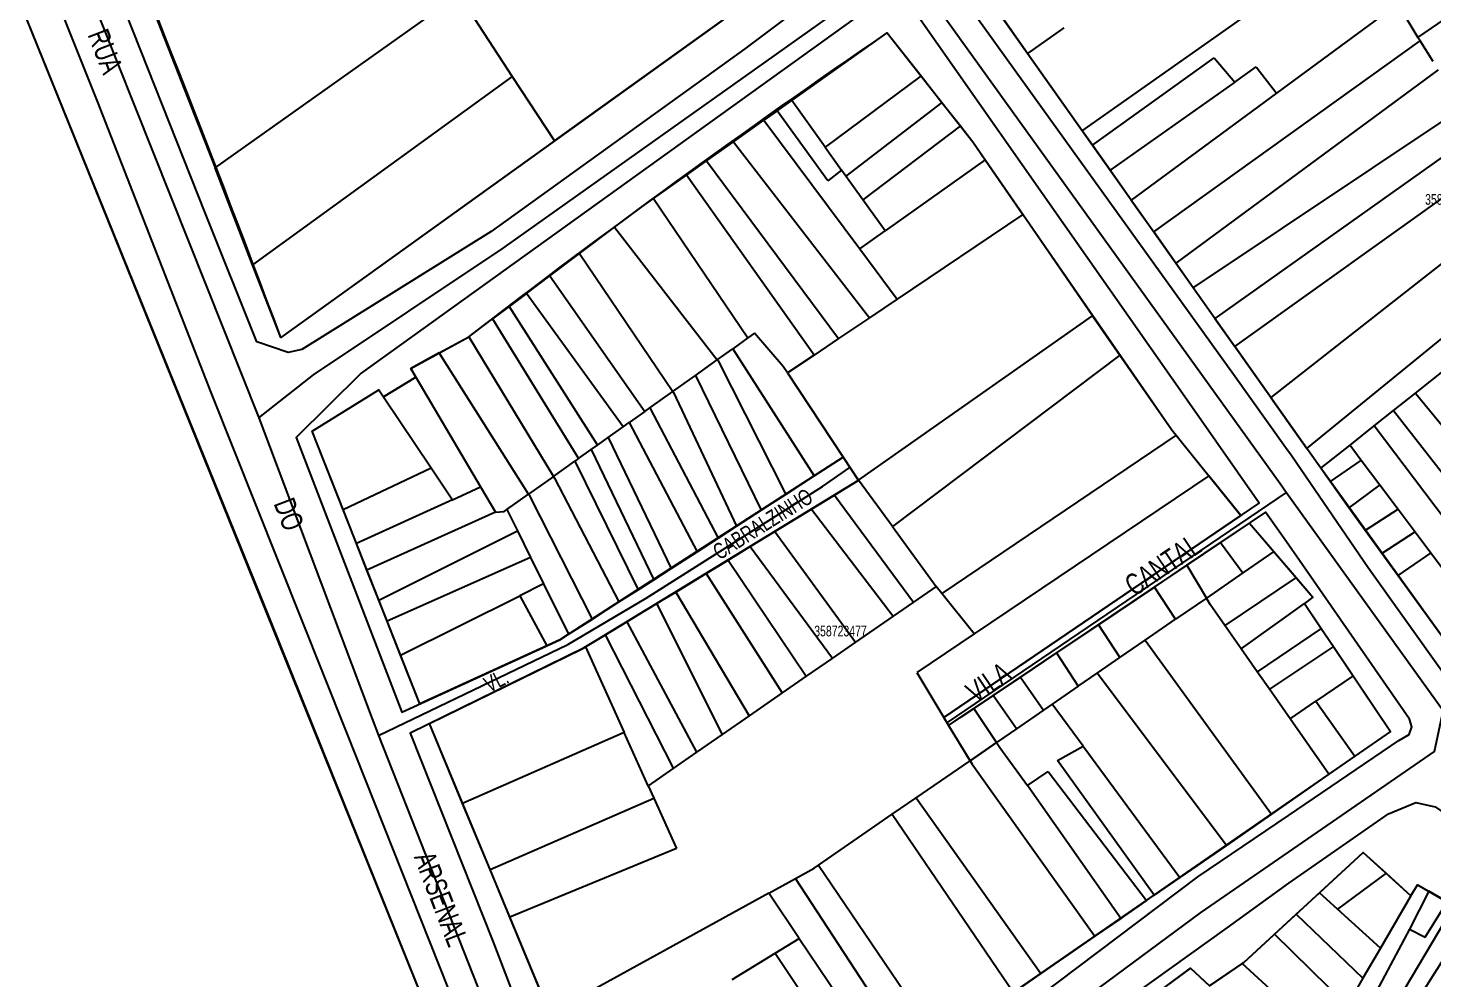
# Model space of a CAD drawing. Extents: x 199219 to 200475, y 4837288 to 4839440.
# Drawn here: x 199674.1 to 199935.7, y 4837972.4 to 4838149.5 of the extents above; entities that cross this region are included whole.
import ezdxf

# ---------------------------------------------------------------- set-up
doc = ezdxf.new("R2010")
doc.units = 0
doc.header["$LTSCALE"] = 3
doc.header["$MEASUREMENT"] = 0
for name, color, linetype in [('CD_MALHA_LOTES', 40, 'CONTINUOUS'), ('CD_TXT_QUADRA', 7, 'CONTINUOUS'), ('RU-QUADRAS', 210, 'CONTINUOUS'), ('SV-EIXO-RUA-PAV', 20, 'CONTINUOUS'), ('SV-RUA-PAVIM-S-GUIA-C-GUIA', 7, 'CONTINUOUS'), ('SV-TXT-RUA-N-PAV-S-GUIA-C-GUIA', 7, 'CONTINUOUS'), ('SV-TXT-RUA-PAV-S-GUIA-C-GUIA', 7, 'CONTINUOUS')]:
    doc.layers.add(name, color=color, linetype=linetype)
doc.styles.add('3587-23-2D_TXT$0$ARIAL', font='ARIAL.TTF')
doc.styles.add('ARIAL', font='ARIAL.TTF')

msp = doc.modelspace()

# ---------------------------------------------------------------- linework, layer by layer
at = {"layer": 'CD_MALHA_LOTES', "linetype": 'Continuous'}
for p, q in [((199643.68, 4838225.5), (199719.14, 4838039.31)), ((199932.96, 4838147.75), (199979.86, 4838179.7)), ((199690.92, 4838169.57), (199708.94, 4838123.44)), ((199870.45, 4838130.33), (199921.24, 4838166.15)), ((199772.13, 4838128.46), (199820.09, 4838162.93)), ((199708.94, 4838123.44), (199754.35, 4838155.71)), ((199754.35, 4838155.71), (199764.28, 4838140.49)), ((199929.13, 4838153.91), (199906.63, 4838137.34)), ((199860.27, 4838144.73), (199855, 4838152.19)), ((199930.49, 4838151.73), (199932.96, 4838147.75)), ((199816.32, 4838135.98), (199834.1, 4838148.58)), ((199834.1, 4838148.58), (199840.41, 4838140.57)), ((199866.98, 4838149.55), (199860.27, 4838144.73)), ((199883.74, 4838111.52), (199933.36, 4838147.11)), ((199933.36, 4838147.11), (199932.96, 4838147.75)), ((199935.77, 4838143.25), (199933.36, 4838147.11)), ((199870.45, 4838130.33), (199860.27, 4838144.73)), ((199872.35, 4838127.65), (199894.98, 4838143.96)), ((199894.98, 4838143.96), (199898.83, 4838139.42)), ((199764.28, 4838140.49), (199715.93, 4838105.37)), ((199764.28, 4838140.49), (199772.13, 4838128.46)), ((199840.41, 4838140.57), (199822.53, 4838127.32)), ((199840.41, 4838140.57), (199844.28, 4838135.64)), ((199936.75, 4838141.68), (199887.84, 4838105.72)), ((199898.83, 4838139.42), (199902.83, 4838142.25)), ((199902.83, 4838142.25), (199906.63, 4838137.34)), ((199898.83, 4838139.42), (199875.61, 4838123.02)), ((199813.61, 4838134.05), (199816.32, 4838135.98)), ((199822.53, 4838127.32), (199816.32, 4838135.98)), ((199844.28, 4838135.64), (199826.43, 4838121.88)), ((199844.28, 4838135.64), (199847.75, 4838131.25)), ((199906.63, 4838137.34), (199879.58, 4838117.41)), ((199813.61, 4838134.05), (199811.13, 4838132.3)), ((199823.04, 4838121.05), (199813.61, 4838134.05)), ((199891.1, 4838101.11), (199941.18, 4838134.55)), ((199805.5, 4838128.31), (199811.13, 4838132.3)), ((199811.13, 4838132.3), (199829, 4838108.34)), ((199847.75, 4838131.25), (199829.58, 4838117.48)), ((199847.75, 4838131.25), (199850.05, 4838128.32)), ((199872.35, 4838127.65), (199870.45, 4838130.33)), ((199943.98, 4838130.06), (199895.16, 4838095.37)), ((199772.13, 4838128.46), (199721.17, 4838091.84)), ((199800.45, 4838124.73), (199805.5, 4838128.31)), ((199805.5, 4838128.31), (199830.82, 4838095.54)), ((199822.53, 4838127.32), (199825.63, 4838123)), ((199850.05, 4838128.32), (199852.35, 4838124.97)), ((199875.61, 4838123.02), (199872.35, 4838127.65)), ((199796.75, 4838122.11), (199800.45, 4838124.73)), ((199800.45, 4838124.73), (199825.03, 4838091.65)), ((199852.35, 4838124.97), (199833.73, 4838111.71)), ((199852.35, 4838124.97), (199859.36, 4838114.77)), ((199898.83, 4838090.17), (199947.58, 4838125.01)), ((199715.93, 4838105.37), (199708.94, 4838123.44)), ((199790.61, 4838117.76), (199796.75, 4838122.11)), ((199820.48, 4838088.58), (199796.75, 4838122.11)), ((199825.63, 4838123), (199823.04, 4838121.05)), ((199826.43, 4838121.88), (199825.63, 4838123)), ((199879.58, 4838117.41), (199875.61, 4838123.02)), ((199829.58, 4838117.48), (199826.43, 4838121.88)), ((199788.41, 4838116.2), (199790.61, 4838117.76)), ((199790.61, 4838117.76), (199808.18, 4838091.76)), ((199833.73, 4838111.71), (199829.58, 4838117.48)), ((199879.58, 4838117.41), (199883.74, 4838111.52)), ((199952.93, 4838117.85), (199905.53, 4838080.69)), ((199783.35, 4838112.4), (199788.41, 4838116.2)), ((199859.36, 4838114.77), (199835.96, 4838099.01)), ((199872.32, 4838095.89), (199859.36, 4838114.77)), ((199776.82, 4838107.48), (199783.35, 4838112.4)), ((199783.35, 4838112.4), (199802.45, 4838087.68)), ((199829, 4838108.34), (199833.73, 4838111.71)), ((199887.84, 4838105.72), (199883.74, 4838111.52)), ((199771.3, 4838103.34), (199776.82, 4838107.48)), ((199776.82, 4838107.48), (199794.17, 4838081.79)), ((199829, 4838108.34), (199835.96, 4838099.01)), ((199721.17, 4838091.84), (199715.93, 4838105.37)), ((199891.1, 4838101.11), (199887.84, 4838105.72)), ((199912.24, 4838071.2), (199953.63, 4838104.89)), ((199766.96, 4838100.07), (199771.3, 4838103.34)), ((199771.3, 4838103.34), (199788.97, 4838078.09)), ((199895.16, 4838095.37), (199891.1, 4838101.11)), ((199766.96, 4838100.07), (199763.7, 4838097.62)), ((199784.91, 4838075.2), (199766.96, 4838100.07)), ((199835.96, 4838099.01), (199830.82, 4838095.54)), ((199763.7, 4838097.62), (199760.61, 4838095.3)), ((199763.7, 4838097.62), (199780.16, 4838071.82)), ((199828.79, 4838065.25), (199872.32, 4838095.89)), ((199872.32, 4838095.89), (199877.43, 4838088.53)), ((199756.2, 4838091.98), (199760.61, 4838095.3)), ((199760.61, 4838095.3), (199776.62, 4838069.3)), ((199830.82, 4838095.54), (199825.03, 4838091.65)), ((199895.16, 4838095.37), (199898.83, 4838090.17)), ((199750.65, 4838088.97), (199756.2, 4838091.98)), ((199756.2, 4838091.98), (199771.95, 4838065.98)), ((199808.18, 4838091.76), (199805.34, 4838089.74)), ((199809.42, 4838092.64), (199808.18, 4838091.76)), ((199814.73, 4838086.44), (199809.42, 4838092.64)), ((199825.03, 4838091.65), (199820.48, 4838088.58)), ((199750.65, 4838088.97), (199745.37, 4838086.1)), ((199767.33, 4838062.69), (199750.65, 4838088.97)), ((199802.45, 4838087.68), (199805.34, 4838089.74)), ((199805.34, 4838089.74), (199820.51, 4838066.08)), ((199820.48, 4838088.58), (199815.52, 4838085.24)), ((199877.43, 4838088.53), (199835.08, 4838056.63)), ((199877.43, 4838088.53), (199887.11, 4838074.68)), ((199905.53, 4838080.69), (199898.83, 4838090.17)), ((199745.37, 4838086.1), (199746.33, 4838084.48)), ((199798.38, 4838084.79), (199802.45, 4838087.68)), ((199802.45, 4838087.68), (199802.61, 4838087.48)), ((199802.61, 4838087.48), (199815.21, 4838062.64)), ((199815.52, 4838085.24), (199814.73, 4838086.44)), ((199932.5, 4838081.48), (199938.26, 4838086.05)), ((199746.33, 4838084.48), (199740.33, 4838080.81)), ((199746.33, 4838084.48), (199758.38, 4838064.02)), ((199794.17, 4838081.79), (199798.38, 4838084.79)), ((199798.38, 4838084.79), (199810.62, 4838059.67)), ((199815.52, 4838085.24), (199825.89, 4838069.56)), ((199726.99, 4838074.42), (199739.45, 4838082.13)), ((199739.45, 4838082.13), (199740.33, 4838080.81)), ((199740.33, 4838080.81), (199749.17, 4838067.56)), ((199789.88, 4838078.73), (199794.17, 4838081.79)), ((199794.17, 4838081.79), (199794.3, 4838081.6)), ((199794.3, 4838081.6), (199806.07, 4838056.73)), ((199905.53, 4838080.69), (199912.24, 4838071.2)), ((199928.43, 4838078.25), (199932.5, 4838081.48)), ((199932.5, 4838081.48), (199962.09, 4838045.36)), ((199788.97, 4838078.09), (199786.04, 4838076.01)), ((199788.97, 4838078.09), (199789.88, 4838078.73)), ((199789.88, 4838078.73), (199802.63, 4838054.5)), ((199924.8, 4838075.38), (199928.43, 4838078.25)), ((199928.43, 4838078.25), (199956.93, 4838041.59)), ((199782.16, 4838073.24), (199784.91, 4838075.2)), ((199784.91, 4838075.2), (199786.04, 4838076.01)), ((199786.04, 4838076.01), (199798.7, 4838051.95)), ((199920.31, 4838071.81), (199924.8, 4838075.38)), ((199952.68, 4838038.47), (199924.8, 4838075.38)), ((199732.76, 4838059.83), (199726.99, 4838074.42)), ((199780.16, 4838071.82), (199782.16, 4838073.24)), ((199782.16, 4838073.24), (199793.9, 4838048.85)), ((199887.91, 4838073.68), (199844.26, 4838044.19)), ((199887.11, 4838074.68), (199887.91, 4838073.68)), ((199887.91, 4838073.68), (199894.01, 4838066.11)), ((199776.62, 4838069.3), (199778.98, 4838070.98)), ((199778.98, 4838070.98), (199780.16, 4838071.82)), ((199778.98, 4838070.98), (199790.64, 4838046.74)), ((199914.86, 4838067.49), (199912.24, 4838071.2)), ((199914.86, 4838067.49), (199920.31, 4838071.81)), ((199920.31, 4838071.81), (199922.41, 4838069)), ((199732.76, 4838059.83), (199749.17, 4838067.56)), ((199749.17, 4838067.56), (199753.13, 4838061.63)), ((199771.95, 4838065.98), (199775.93, 4838068.81)), ((199776.62, 4838069.3), (199775.93, 4838068.81)), ((199775.93, 4838068.81), (199787.73, 4838044.88)), ((199820.51, 4838066.08), (199825.89, 4838069.56)), ((199825.89, 4838069.56), (199828.79, 4838065.25)), ((199916.61, 4838065.01), (199914.86, 4838067.49)), ((199922.41, 4838069), (199916.61, 4838065.01)), ((199922.41, 4838069), (199925.85, 4838064.42)), ((199771.95, 4838065.98), (199767.33, 4838062.69)), ((199771.95, 4838065.98), (199772.13, 4838065.68)), ((199772.13, 4838065.68), (199784.15, 4838042.59)), ((199820.51, 4838066.08), (199815.21, 4838062.64)), ((199824.31, 4838062.51), (199828.79, 4838065.25)), ((199835.08, 4838056.63), (199828.79, 4838065.25)), ((199894.01, 4838066.11), (199850.29, 4838036.65)), ((199899.99, 4838058.68), (199894.01, 4838066.11)), ((199920.09, 4838060.14), (199916.61, 4838065.01)), ((199925.85, 4838064.42), (199920.09, 4838060.14)), ((199925.85, 4838064.42), (199929.25, 4838059.89)), ((199753.13, 4838061.63), (199758.38, 4838064.02)), ((199758.38, 4838064.02), (199761.14, 4838059.33)), ((199763.28, 4838059.81), (199767.33, 4838062.69)), ((199767.63, 4838062.22), (199767.33, 4838062.69)), ((199779.2, 4838039.42), (199767.63, 4838062.22)), ((199815.21, 4838062.64), (199810.62, 4838059.67)), ((199820.01, 4838059.89), (199824.31, 4838062.51)), ((199824.31, 4838062.51), (199838.98, 4838042.56)), ((199735.27, 4838053.47), (199732.76, 4838059.83)), ((199753.13, 4838061.63), (199735.27, 4838053.47)), ((199761.14, 4838059.33), (199737.22, 4838048.53)), ((199761.14, 4838059.33), (199762.78, 4838059.45)), ((199762.78, 4838059.45), (199763.28, 4838059.81)), ((199763.28, 4838059.81), (199765.25, 4838055.83)), ((199810.62, 4838059.67), (199806.07, 4838056.73)), ((199813.21, 4838055.74), (199820.01, 4838059.89)), ((199820.01, 4838059.89), (199835.25, 4838039.98)), ((199923.13, 4838055.93), (199920.09, 4838060.14)), ((199929.25, 4838059.89), (199923.13, 4838055.93)), ((199929.25, 4838059.89), (199932.44, 4838055.63)), ((199806.07, 4838056.73), (199802.63, 4838054.5)), ((199835.08, 4838056.63), (199843.22, 4838045.5)), ((199849.12, 4838024.1), (199899.99, 4838058.68)), ((199896.18, 4838053.65), (199901.56, 4838057.27)), ((199901.56, 4838057.27), (199906.1, 4838051.98)), ((199739.43, 4838042.94), (199765.25, 4838055.83)), ((199765.25, 4838055.83), (199767.7, 4838050.86)), ((199802.63, 4838054.5), (199798.7, 4838051.95)), ((199808.58, 4838052.91), (199813.21, 4838055.74)), ((199813.21, 4838055.74), (199828.22, 4838035.11)), ((199926.25, 4838051.62), (199923.13, 4838055.93)), ((199932.44, 4838055.63), (199926.25, 4838051.62)), ((199932.44, 4838055.63), (199935.37, 4838051.73)), ((199737.22, 4838048.53), (199735.27, 4838053.47)), ((199798.7, 4838051.95), (199793.9, 4838048.85)), ((199804.47, 4838050.41), (199808.58, 4838052.91)), ((199808.58, 4838052.91), (199823.93, 4838032.15)), ((199889.93, 4838049.44), (199896.18, 4838053.65)), ((199896.18, 4838053.65), (199900.34, 4838048.01)), ((199906.1, 4838051.98), (199900.34, 4838048.01)), ((199906.1, 4838051.98), (199910.25, 4838047.14)), ((199929.21, 4838047.52), (199926.25, 4838051.62)), ((199935.37, 4838051.73), (199929.21, 4838047.52)), ((199935.37, 4838051.73), (199947.93, 4838035)), ((199767.7, 4838050.86), (199740.99, 4838039)), ((199767.7, 4838050.86), (199770.11, 4838045.98)), ((199793.9, 4838048.85), (199790.64, 4838046.74)), ((199800.4, 4838047.92), (199804.47, 4838050.41)), ((199804.47, 4838050.41), (199819.03, 4838028.75)), ((199883.89, 4838045.38), (199889.93, 4838049.44)), ((199889.93, 4838049.44), (199893.55, 4838043.33)), ((199739.43, 4838042.94), (199737.22, 4838048.53)), ((199790.49, 4838046.64), (199787.73, 4838044.88)), ((199790.64, 4838046.74), (199790.49, 4838046.64)), ((199794.72, 4838044.45), (199800.4, 4838047.92)), ((199800.4, 4838047.92), (199814.53, 4838025.64)), ((199900.34, 4838048.01), (199893.55, 4838043.33)), ((199910.25, 4838047.14), (199897, 4838038.22)), ((199910.25, 4838047.14), (199913.41, 4838043.46)), ((199941.61, 4838030.37), (199929.21, 4838047.52)), ((199743.49, 4838032.68), (199765.67, 4838043.76)), ((199770.11, 4838045.98), (199765.67, 4838043.76)), ((199765.67, 4838043.76), (199770.73, 4838034.45)), ((199770.11, 4838045.98), (199774.75, 4838036.58)), ((199787.73, 4838044.88), (199784.15, 4838042.59)), ((199791.15, 4838042.28), (199794.72, 4838044.45)), ((199794.72, 4838044.45), (199808.42, 4838021.41)), ((199843.22, 4838045.5), (199838.98, 4838042.56)), ((199844.26, 4838044.19), (199843.22, 4838045.5)), ((199850.29, 4838036.65), (199844.26, 4838044.19)), ((199883.89, 4838045.38), (199873.47, 4838038.34)), ((199887.81, 4838039.38), (199883.89, 4838045.38)), ((199913.41, 4838043.46), (199911.81, 4838042.31)), ((199740.99, 4838039), (199739.43, 4838042.94)), ((199784.15, 4838042.59), (199779.2, 4838039.42)), ((199785.62, 4838038.9), (199791.15, 4838042.28)), ((199791.15, 4838042.28), (199803.35, 4838017.9)), ((199838.98, 4838042.56), (199835.25, 4838039.98)), ((199893.55, 4838043.33), (199887.81, 4838039.38)), ((199894.25, 4838042.15), (199893.55, 4838043.33)), ((199897, 4838038.22), (199894.25, 4838042.15)), ((199900.04, 4838033.88), (199911.81, 4838042.31)), ((199911.81, 4838042.31), (199914.92, 4838037.68)), ((199719.14, 4838039.31), (199749.51, 4837963.92)), ((199743.49, 4838032.68), (199740.99, 4838039)), ((199774.75, 4838036.58), (199779.2, 4838039.42)), ((199781.62, 4838036.46), (199785.62, 4838038.9)), ((199785.62, 4838038.9), (199798.57, 4838014.59)), ((199835.25, 4838039.98), (199828.22, 4838035.11)), ((199873.47, 4838038.34), (199865.64, 4838033.11)), ((199873.47, 4838038.34), (199877.44, 4838032.24)), ((199882.16, 4838035.49), (199887.81, 4838039.38)), ((199900.04, 4838033.88), (199897, 4838038.22)), ((199773.17, 4838035.57), (199770.73, 4838034.45)), ((199774.75, 4838036.58), (199773.17, 4838035.57)), ((199777.95, 4838034.22), (199781.62, 4838036.46)), ((199794.33, 4838011.66), (199781.62, 4838036.46)), ((199850.29, 4838036.65), (199839.61, 4838029.45)), ((199914.92, 4838037.68), (199903.04, 4838029.58)), ((199914.92, 4838037.68), (199917.21, 4838034.27)), ((199770.73, 4838034.45), (199747.07, 4838023.6)), ((199748.85, 4838019.93), (199777.95, 4838034.22)), ((199777.95, 4838034.22), (199785.12, 4838018.3)), ((199828.22, 4838035.11), (199823.93, 4838032.15)), ((199858.95, 4838028.61), (199865.64, 4838033.11)), ((199865.64, 4838033.11), (199869.69, 4838026.9)), ((199877.44, 4838032.24), (199882.16, 4838035.49)), ((199882.16, 4838035.49), (199905.69, 4838003.07)), ((199903.04, 4838029.58), (199900.04, 4838033.88)), ((199917.21, 4838034.27), (199905.31, 4838026.33)), ((199917.21, 4838034.27), (199920.87, 4838028.82)), ((199747.07, 4838023.6), (199743.49, 4838032.68)), ((199823.93, 4838032.15), (199819.03, 4838028.75)), ((199873.22, 4838029.33), (199877.44, 4838032.24)), ((199819.03, 4838028.75), (199814.53, 4838025.64)), ((199839.61, 4838029.45), (199844.67, 4838021.07)), ((199853.86, 4838025.19), (199858.95, 4838028.61)), ((199858.95, 4838028.61), (199863.25, 4838022.47)), ((199869.69, 4838026.9), (199873.22, 4838029.33)), ((199897.29, 4837997.26), (199873.22, 4838029.33)), ((199905.31, 4838026.33), (199903.04, 4838029.58)), ((199920.87, 4838028.82), (199913.96, 4838024.12)), ((199920.87, 4838028.82), (199927.83, 4838018.45)), ((199814.53, 4838025.64), (199808.42, 4838021.41)), ((199850.26, 4838022.77), (199853.86, 4838025.19)), ((199858.17, 4838018.97), (199853.86, 4838025.19)), ((199869.69, 4838026.9), (199864.82, 4838023.55)), ((199909.15, 4838020.85), (199905.31, 4838026.33)), ((199844.67, 4838021.07), (199849.12, 4838024.1)), ((199845.554966, 4838019.607171), (199850.26, 4838022.77)), ((199854.49, 4838016.43), (199850.26, 4838022.77)), ((199864.82, 4838023.55), (199863.25, 4838022.47)), ((199870.58, 4838015.75), (199864.82, 4838023.55)), ((199909.15, 4838020.85), (199913.96, 4838024.12)), ((199913.96, 4838024.12), (199921.22, 4838013.86)), ((199755.03, 4838005.04), (199748.85, 4838019.93)), ((199808.42, 4838021.41), (199803.35, 4838017.9)), ((199844.67, 4838021.07), (199845.554966, 4838019.607171)), ((199863.25, 4838022.47), (199858.17, 4838018.97)), ((199916.39, 4838010.5), (199909.15, 4838020.85)), ((199785.12, 4838018.3), (199755.03, 4838005.04)), ((199789.59, 4838008.38), (199785.12, 4838018.3)), ((199803.35, 4838017.9), (199798.57, 4838014.59)), ((199845.554966, 4838019.607171), (199849.54, 4838013.02)), ((199858.17, 4838018.97), (199854.49, 4838016.43)), ((199927.83, 4838018.45), (199921.22, 4838013.86)), ((199849.54, 4838013.02), (199854.49, 4838016.43)), ((199854.49, 4838016.43), (199855.11, 4838015.5)), ((199855.11, 4838015.5), (199860.25, 4838008.43)), ((199865.85, 4838013.08), (199870.58, 4838015.75)), ((199870.58, 4838015.75), (199888.64, 4837991.29)), ((199798.57, 4838014.59), (199794.33, 4838011.66)), ((199839.5, 4838006.11), (199849.54, 4838013.02)), ((199849.54, 4838013.02), (199849.92, 4838012.39)), ((199849.92, 4838012.39), (199872.81, 4837980.36)), ((199883.84, 4837987.97), (199865.85, 4838013.08)), ((199921.22, 4838013.86), (199916.39, 4838010.5)), ((199794.33, 4838011.66), (199789.59, 4838008.38)), ((199860.25, 4838008.43), (199864.12, 4838011)), ((199864.12, 4838011), (199882.4, 4837986.98)), ((199916.39, 4838010.5), (199905.69, 4838003.07)), ((199789.59, 4838008.38), (199790.65, 4838006.03)), ((199877.62, 4837983.67), (199860.25, 4838008.43)), ((199760.14, 4837992.75), (199755.03, 4838005.04)), ((199760.14, 4837992.75), (199790.65, 4838006.03)), ((199790.65, 4838006.03), (199794.87, 4837996.66)), ((199835.06, 4838003.05), (199839.5, 4838006.11)), ((199839.5, 4838006.11), (199862.71, 4837973.39)), ((199821.29, 4837993.57), (199835.06, 4838003.05)), ((199835.06, 4838003.05), (199857.61, 4837969.87)), ((199905.69, 4838003.07), (199897.29, 4837997.26)), ((199794.87, 4837996.66), (199763.83, 4837983.88)), ((199897.29, 4837997.26), (199888.64, 4837991.29)), ((199914.6, 4837988.41), (199922.75, 4837995.93)), ((199922.75, 4837995.93), (199927.01, 4837992.06)), ((199763.83, 4837983.88), (199760.14, 4837992.75)), ((199812.04, 4837988.36), (199817.01, 4837991.1)), ((199817.01, 4837991.1), (199820.48, 4837993.01)), ((199839.21, 4837957.17), (199817.01, 4837991.1)), ((199820.48, 4837993.01), (199821.29, 4837993.57)), ((199821.29, 4837993.57), (199843.85, 4837960.37)), ((199888.64, 4837991.29), (199883.84, 4837987.97)), ((199927.01, 4837992.06), (199917.99, 4837985.35)), ((199927.01, 4837992.06), (199931.65, 4837987.85)), ((199934.98, 4837988.72), (199931.36, 4837981.67)), ((199931.65, 4837987.85), (199932.86, 4837989.94)), ((199932.86, 4837989.94), (199934.98, 4837988.72)), ((199938.41, 4837986.75), (199934.98, 4837988.72)), ((199812.04, 4837988.36), (199771.3, 4837965.93)), ((199817.73, 4837979.92), (199812.04, 4837988.36)), ((199882.4, 4837986.98), (199878.1, 4837984.01)), ((199882.4, 4837986.98), (199883.84, 4837987.97)), ((199910.26, 4837984.42), (199914.6, 4837988.41)), ((199917.99, 4837985.35), (199914.6, 4837988.41)), ((199931.65, 4837987.85), (199925.99, 4837978.12)), ((199934.33, 4837980.19), (199938.41, 4837986.75)), ((199771.3, 4837965.93), (199763.83, 4837983.88)), ((199877.62, 4837983.67), (199872.81, 4837980.36)), ((199878.1, 4837984.01), (199877.62, 4837983.67)), ((199906.24, 4837980.72), (199910.26, 4837984.42)), ((199910.26, 4837984.42), (199922.72, 4837972.51)), ((199925.99, 4837978.12), (199917.99, 4837985.35)), ((199921.69, 4837955.7), (199938.02, 4837983.23)), ((199900.52, 4837975.44), (199906.24, 4837980.72)), ((199919.78, 4837967.45), (199906.24, 4837980.72)), ((199931.36, 4837981.67), (199918.92, 4837958.23)), ((199940.93, 4837981.22), (199923.69, 4837953.88)), ((199931.36, 4837981.67), (199934.33, 4837980.19)), ((199813.26, 4837977.18), (199817.73, 4837979.92)), ((199817.73, 4837979.92), (199835, 4837954.26)), ((199872.81, 4837980.36), (199862.71, 4837973.39)), ((199925.99, 4837978.12), (199922.72, 4837972.51)), ((199805.25, 4837972.27), (199813.26, 4837977.18)), ((199813.26, 4837977.18), (199830.58, 4837951.21)), ((199900.23, 4837975.24), (199900.52, 4837975.44)), ((199862.71, 4837973.39), (199857.61, 4837969.87)), ((199890.57, 4837974.37), (199886.38, 4837971.26)), ((199894.13, 4837971.1), (199890.57, 4837974.37)), ((199900.23, 4837975.24), (199894.13, 4837971.1)), ((199917.54, 4837959.48), (199900.23, 4837975.24)), ((199922.72, 4837972.51), (199919.78, 4837967.45))]:
    msp.add_line(p, q, dxfattribs=at)
at = {"layer": 'RU-QUADRAS', "color": 6, "linetype": 'Continuous'}
msp.add_lwpolyline([(199676.76, 4838203.94), (199677.01, 4838206.26), (199689.33, 4838214.56), (199690.14, 4838213.3), (199697.97, 4838217.34), (199696.9, 4838219.07), (199738.27, 4838248.2), (199740.4, 4838245.44), (199754.18, 4838255.58), (199780.35, 4838221.02), (199820.09, 4838162.93), (199721.17, 4838091.84, 0.0098322544)], format="xyb", close=True, dxfattribs=at)
msp.add_lwpolyline([(199352.27, 4837865.68), (199456.76, 4837890.32), (199436.9, 4837977.17), (199452.01, 4837980.94), (199448.99, 4837989.25), (199436.14, 4837986.23), (199391.53, 4838182.41), (199469.5, 4838202.82), (199475.95, 4838182.19), (199643.68, 4838225.5), (199749.51, 4837963.92), (199768.52, 4837911.46), (199765.64, 4837910.46), (199777.93, 4837883.62), (199783.71, 4837866.87), (199648.58, 4837837.9), (199601.05, 4837825.17), (199435.95, 4837785.51), (199377.32, 4837770.17), (199371.76, 4837790.11)], close=True, dxfattribs=at)
for points in [[(199941.61, 4838030.37), (199914.86, 4838067.49), (199912.24, 4838071.2), (199852.67, 4838155.48), (199852.81, 4838158), (199858.26, 4838161.59), (199856.8, 4838163.6), (199897.07, 4838193.18), (199897.77, 4838192.24), (199906.45, 4838198.24), (199921.75, 4838176.16), (199916.81, 4838172.99), (199917.89, 4838171.32), (199921.45, 4838173.45), (199922.77, 4838171.56), (199926.59, 4838173.66), (199926.11, 4838174.32), (199930.55, 4838177.18), (199928.27, 4838180.53), (199924.21, 4838177.88), (199907.27, 4838201.82), (199937.45, 4838224.24)], [(199881.21, 4837967.41), (199890.57, 4837974.37), (199894.13, 4837971.1), (199900.52, 4837975.44), (199922.75, 4837995.93), (199931.65, 4837987.85), (199932.86, 4837989.94), (199939.67, 4837986.01), (199938.02, 4837983.23), (199951.61, 4837973.83), (199949.1, 4837969.74)]]:
    msp.add_lwpolyline(points, dxfattribs=at)
msp.add_lwpolyline([(199788.04, 4837925.65), (199748.85, 4838019.93), (199777.33, 4838033.84), (199828.79, 4838065.25), (199825.89, 4838069.56), (199773.17, 4838035.57), (199747.07, 4838023.6), (199726.99, 4838074.42), (199739.45, 4838082.13), (199740.33, 4838080.81), (199746.33, 4838084.48), (199745.37, 4838086.1), (199756.2, 4838091.98, -0.0141049724), (199834.1, 4838148.58), (199850.05, 4838128.32), (199887.11, 4838074.68), (199899.99, 4838058.68), (199844.67, 4838021.07), (199845.554966, 4838019.607171), (199847.704491, 4838021.05213), (199850.26, 4838022.77), (199901.56, 4838057.27), (199913.41, 4838043.46), (199911.81, 4838042.31), (199927.83, 4838018.45), (199829.97, 4837950.79)], format="xyb", dxfattribs=at)
at = {"layer": 'SV-EIXO-RUA-PAV'}
for points in [[(199937.629711, 4838022.320309), (199908.411164, 4838062.988896), (199907.278336, 4838064.565652), (199841.688227, 4838155.858934), (199838.937216, 4838162.73646), (199806.842096, 4838205.950247), (199756.292282, 4838270.942865), (199719.153643, 4838317.022288), (199713.651622, 4838324.816817), (199669.635457, 4838379.722397)], [(199717.090385, 4838076.882014), (199727.292048, 4838084.905794), (199762.596681, 4838108.518632), (199838.937216, 4838162.73646), (199900.608241, 4838209.107165), (199944.277986, 4838241.942632), (199952.416391, 4838247.788528), (199990.804275, 4838277.346548), (200000, 4838284.349365)], [(199662.214952, 4838242.858736), (199657.485162, 4838234.377353), (199668.030701, 4838209.159759), (199667.5722, 4838201.135979), (199717.090385, 4838076.882014), (199738.181464, 4838020.830179), (199739.39511, 4838017.748542), (199776.237107, 4837924.200942), (199783.114632, 4837902.536736)], [(199739.39511, 4838017.748542), (199774.656171, 4838034.644621), (199789.251207, 4838043.293532), (199822.044993, 4838064.104972), (199827.176527, 4838067.649158)], [(199783.114632, 4837902.536736), (199790.565285, 4837907.809506), (199824.265161, 4837934.173354), (199869.083931, 4837967.391971), (199892.467292, 4837984.723169), (199936.024955, 4838014.755031), (199937.629711, 4838022.320309), (199941.526975, 4838022.320309), (199946.111993, 4838025.988323), (200000, 4838067.480225)], [(199908.411164, 4838062.988896), (199845.252506, 4838020.115799)]]:
    msp.add_lwpolyline(points, dxfattribs=at)
at = {"layer": 'SV-RUA-PAVIM-S-GUIA-C-GUIA'}
msp.add_lwpolyline([(199672.423172, 4838203.376193), (199672.787535, 4838204.501086), (199673.587934, 4838205.444382), (199675.198023, 4838206.749958), (199701.070535, 4838225.054729), (199754.810426, 4838263.178075), (199755.749382, 4838263.461758), (199756.593054, 4838262.722903), (199781.471001, 4838229.081527), (199830.159348, 4838165.402588), (199830.413485, 4838163.332058), (199829.48456, 4838162.147823), (199807.625424, 4838145.625585), (199760.335057, 4838111.593682), (199725.096085, 4838089.627538), (199722.567881, 4838089.042787), (199716.702627, 4838091.028105), (199707.100752, 4838115.071129), (199687.057215, 4838165.719511), (199673.469138, 4838200.055471), (199673.052531, 4838201.060241), (199672.588792, 4838202.019707), (199672.456294, 4838202.648325)], close=True, dxfattribs=at)
for points in [[(199601.55718, 4838217.998749), (199601.569762, 4838218.84967), (199602.013359, 4838219.255624), (199602.985038, 4838219.713152), (199644.407708, 4838230.687717), (199646.12132, 4838230.936844), (199647.29359, 4838230.834465), (199648.674186, 4838230.347139), (199649.780581, 4838229.321085), (199650.869976, 4838227.344133), (199665.224346, 4838191.267129), (199675.07693, 4838165.758593), (199687.01035, 4838135.653088), (199708.148256, 4838081.618444), (199733.352997, 4838018.431959), (199752.434158, 4837970.401637)], [(199910.41, 4838068.4), (199909.37, 4838069.92), (199908.32, 4838071.39), (199898.6, 4838084.93), (199845.412978, 4838159.048865), (199845.888467, 4838160.826339), (199848.519625, 4838162.849752), (199853.157569, 4838165.967785), (199903.131976, 4838203.034611), (199921.75, 4838176.16), (199916.809494, 4838172.987925), (199917.891607, 4838171.316088), (199921.450664, 4838173.447682), (199922.767209, 4838171.560037), (199926.586928, 4838173.663028), (199926.112901, 4838174.323988), (199930.547149, 4838177.175594), (199928.271044, 4838180.525544), (199924.210629, 4838177.876961), (199905.284425, 4838204.631117), (199941.793958, 4838231.767566)], [(199833.518027, 4838155.313793), (199736.157214, 4838085.236984), (199724.00932, 4838073.250789), (199743.727413, 4838022.068813), (199770.732431, 4838034.452229), (199773.17, 4838035.57), (199774.751119, 4838036.580565), (199779.200002, 4838039.424049), (199784.154386, 4838042.590621), (199787.734802, 4838044.879028), (199790.638491, 4838046.736135), (199793.904888, 4838048.850849), (199798.698541, 4838051.95433), (199802.627589, 4838054.498054), (199806.071029, 4838056.727388), (199810.618105, 4838059.671232), (199815.206244, 4838062.641661), (199820.513324, 4838066.077543), (199825.890456, 4838069.558777), (199828.794217, 4838065.247136), (199824.308937, 4838062.509898), (199820.008662, 4838059.885563), (199813.212637, 4838055.738144), (199808.577574, 4838052.909498), (199804.474407, 4838050.405453), (199800.399534, 4838047.918675), (199794.717376, 4838044.451017), (199791.152762, 4838042.275635), (199785.620271, 4838038.899315), (199781.623441, 4838036.460164), (199777.33, 4838033.84), (199745.254081, 4838018.18089), (199760.670377, 4837979.412772), (199769.265521, 4837956.906025)], [(199806.325723, 4837926.853656), (199891.966519, 4837991.38389), (199908.836101, 4838002.796978), (199929.4008, 4838016.787134), (199931.336393, 4838017.918722), (199931.84857, 4838019.314351), (199931.361808, 4838020.769864), (199910.919671, 4838050.309555), (199908.453412, 4838053.779384), (199904.5896, 4838059.302142), (199896.180628, 4838053.647808), (199889.927721, 4838049.443247), (199883.887697, 4838045.381833), (199873.47, 4838038.34), (199865.640926, 4838033.112395), (199858.947091, 4838028.611347), (199853.862778, 4838025.192569), (199850.26, 4838022.77), (199854.488245, 4838016.431991), (199849.537837, 4838013.02257), (199844.673871, 4838021.073575), (199903.402754, 4838060.998566), (199891.265795, 4838078.346584), (199839.024869, 4838152.8692)], [(200000, 4838071.4396), (199988.216582, 4838061.707816), (199960.873208, 4838040.815513), (199945.66, 4838028.88), (199943.23, 4838027.61), (199941.02, 4838027.08), (199939.05, 4838027.67), (199937.59, 4838029.46), (199923.660989, 4838048.959065), (199910.41, 4838068.4)], [(199873.068263, 4837964.45703), (199897.40321, 4837981.896712), (199908.930712, 4837990.192815), (199927.503766, 4838003.149065), (199932.573826, 4838005.250418), (199936.167325, 4838004.414804), (199942.530105, 4838000.050336), (199946.799463, 4837993.6804), (199946.986194, 4837986.575104), (199950.300926, 4837979.714281), (199964.94157, 4837969.816013)]]:
    msp.add_lwpolyline(points, dxfattribs=at)

# ---------------------------------------------------------------- texts
at = {"layer": 'CD_TXT_QUADRA', "linetype": 'Continuous', "style": 'ARIAL', "width": 0.7}
for s, p in [('358723499', (199934.2876, 4838116.571136)), ('358723477', (199820.52, 4838036.18))]:
    msp.add_text(s, height=2, dxfattribs=at).set_placement(p)
at = {"layer": 'SV-TXT-RUA-N-PAV-S-GUIA-C-GUIA', "style": '3587-23-2D_TXT$0$ARIAL', "width": 0.7}
msp.add_text('VILA                         CANTAL', height=4, rotation=34.01862733, dxfattribs=at).set_placement((199850.605794, 4838023.56876))
at = {"layer": 'SV-TXT-RUA-PAV-S-GUIA-C-GUIA', "style": 'ARIAL', "width": 0.7}
for s, height, rotation, p in [('RUA', 4, 291, (199685.148365, 4838148.269699)), ('DO', 4, 291, (199719.7884, 4838060.944165)), ('CABRALZINHO', 3, 32, (199802.881159, 4838050.312572)), ('VL.', 3, 27, (199760.021183, 4838025.650683)), ('ARSENAL', 4, 291, (199745.904448, 4837995.109961))]:
    msp.add_text(s, height=height, rotation=rotation, dxfattribs=at).set_placement(p)

doc.saveas('drawing.dxf')
